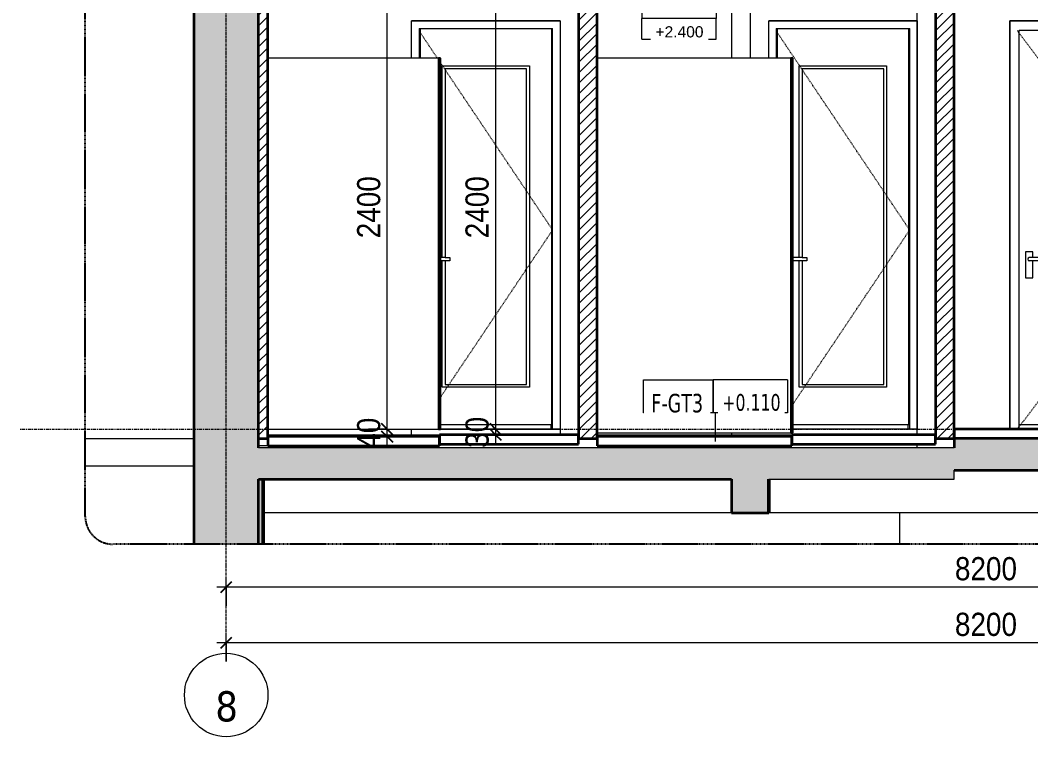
# Model space of a CAD drawing. Header units: millimetres. Extents: x 67190 to 250421, y 542 to 78637.
# Drawn here: x 124165 to 129614, y 542 to 4404 of the extents above; entities that cross this region are included whole.
import ezdxf

# ---------------------------------------------------------------- set-up
doc = ezdxf.new("R2010")
doc.units = ezdxf.units.MM
for name, pattern in [('Centre', [31.75, 6.35, -4.7625, 15.875, -4.7625]), ('Dash', [6, 3, -3]), ('Grid Line', [22.225, 12.7, -3.175, 3.175, -3.175]), ('Hidden', [7.14375, 4.7625, -2.38125])]:
    doc.linetypes.add(name, pattern=pattern)
for name, color, linetype, lineweight in [('0-6', 130, 'Continuous', 5), ('A-ANNO-DIMS', 211, 'Continuous', 9), ('A-ANNO-DIMS-50', 211, 'Continuous', 9), ('A-CLNG-IDEN', 151, 'Continuous', 9), ('A-DETL-GENF', 92, 'Continuous', 18), ('A-DETL-GENF-4', 92, 'Hidden', 25), ('A-DETL-GENF-5', 9, 'Continuous', 18), ('A-DETL-GENF-HDLN-1', 7, 'Dash', 18), ('A-DETL-MEDM', 33, 'Continuous', 35), ('A-DETL-THIN', 151, 'Continuous', 18), ('A-DOOR', 31, 'Continuous', 18), ('A-DOOR-1', 7, 'Continuous', 18), ('A-FLOR-3', 7, 'Continuous', 18), ('A-FLOR-FNSH-1', 250, 'Continuous', 35), ('A-FLOR-IDEN', 11, 'Continuous', 9), ('A-FLOR-LEVL-2', 51, 'Centre', 9), ('A-GLAZ-CURT', 52, 'Continuous', 18), ('A-GLAZ-CURT-1', 50, 'Continuous', 25), ('A-GLAZ-CURT-2', 7, 'Continuous', 18), ('A-WALL', 113, 'Continuous', 18), ('A-WALL-2', 250, 'Continuous', 35), ('A-WALL-3', 7, 'Continuous', 18), ('A-WALL-PATT-1', 9, 'Continuous', 18), ('S-BEAM-1', 71, 'Continuous', 5), ('S-BEAM-2', 7, 'Continuous', 18), ('S-BEAM-3', 90, 'Continuous', 50), ('S-COLS-7', 7, 'Continuous', 18), ('S-GRID-1', 1, 'Grid Line', 9), ('S-GRID-IDEN', 1, 'Continuous', 9)]:
    doc.layers.add(name, color=color, linetype=linetype, lineweight=lineweight)
doc.styles.add('Arial_3', font='arial.ttf', dxfattribs={"height": 60})
doc.styles.add('Tahoma', font='tahoma.ttf', dxfattribs={"width": 0.8, "height": 100})
doc.styles.add('Tahoma_1', font='tahoma.ttf', dxfattribs={"width": 0.8, "height": 90})
doc.styles.add('Tahoma_B', font='tahomabd.ttf', dxfattribs={"height": 162.5})
doc.styles.add('UTM Avo', font='', dxfattribs={"width": 0.9, "height": 125})
doc.styles.get('UTM Avo').set_extended_font_data('UTM Avo')
doc.dimstyles.new('1_Dim_chi_tiet_2_5', dxfattribs={"dimscale": 304.8, "dimtxt": 124.912619, "dimasz": 0.19685, "dimexe": 0.164042, "dimexo": 0.0625, "dimgap": 0.016404, "dimtad": 1, "dimdec": 0, "dimrnd": 5, "dimzin": 0, "dimdsep": 46, "dimtxsty": 'UTM Avo', "dimblk1": 'OBLIQUE', "dimblk2": 'OBLIQUE', "dimsah": 1, "dimcen": 0.09, "dimdle": 0.164042, "dimazin": 0, "dimtfac": 1, "dimtdec": 4, "dimtix": 1, "dimtmove": 0, "dimatfit": 3, "dimfxl": 0.328084, "dimfxlon": 1, "dimtvp": 1, "dimtolj": 1, "dimtzin": 0, "dimarcsym": 2})
pattern_1 = [(45, (-74162.38, 15875), (-28.28427, 28.28427), [])]

# ---------------------------------------------------------------- blocks, each defined once
blk = doc.blocks.new('NCV_TKTC_KET CAU_rvt-5-TKCS_CĂN HỘ LOẠI 5 - MẶT CẮT 4')
at = {"layer": 'S-BEAM-1'}
blk.add_hatch(color=256, dxfattribs=at).paths.add_polyline_path([(-77152.6, 1580), (-77152.6, 1930), (-77177.6, 1930), (-77177.6, 1580)])
at = {"layer": 'A-FLOR-FNSH-1'}
blk.add_line((-73427.6, 2150), (-73427.6, 2100), dxfattribs=at)
at = {"layer": 'S-BEAM-2'}
for p, q in [((-77527.6, 2150), (-77527.6, 2000)), ((-74627.7, 1750), (-74627.7, 1930)), ((-74627.7, 1750), (-77152.6, 1750)), ((-69377.6, 1750), (-74427.5, 1750))]:
    blk.add_line(p, q, dxfattribs=at)
at = {"layer": 'S-BEAM-3'}
for p, q in [((-77152.6, 1580), (-77152.6, 1930)), ((-74427.5, 1750), (-74427.5, 1930))]:
    blk.add_line(p, q, dxfattribs=at)
blk = doc.blocks.new('DOOR_CW_01 CANH MO-PANEL KINH - DIG_02-800x2200-CỬA NHÔM KÍNH-V93-TKCS_CĂN HỘ LOẠI 5 - MẶT CẮT 4')
at = {"layer": 'A-DETL-GENF-HDLN-1'}
for p, q in [((-73667.6, 3273.5), (-74387.6, 4347)), ((-74297.6, 2334.2), (-73667.6, 3273.5))]:
    blk.add_line(p, q, dxfattribs=at)
at = {"layer": 'A-DOOR-1'}
for p, q in [((-73627.6, 4400), (-74427.6, 4400)), ((-74427.6, 4200), (-74427.6, 4400)), ((-74387.6, 4360), (-74387.6, 4200)), ((-74387.6, 4360), (-73667.6, 4360)), ((-73667.6, 2200), (-73667.6, 4360)), ((-73627.6, 4400), (-73627.6, 2200)), ((-73672.6, 4358), (-74382.6, 4358)), ((-74382.6, 4358), (-74382.6, 4200)), ((-73672.6, 2226), (-73672.6, 4358)), ((-74262.6, 3124.5), (-74262.6, 4158)), ((-74262.6, 4158), (-73792.6, 4158)), ((-74247.6, 4143), (-74247.6, 3124.5)), ((-73807.6, 4143), (-74247.6, 4143)), ((-73807.6, 2441), (-73807.6, 4143)), ((-73792.6, 4158), (-73792.6, 2426)), ((-74247.6, 3124.5), (-74297.6, 3124.5)), ((-74247.6, 3107.5), (-74297.6, 3107.5)), ((-74262.6, 2426), (-74262.6, 3107.5)), ((-74247.6, 3124.5), (-74221.8, 3124.5)), ((-74247.6, 3107.5), (-74247.6, 2441)), ((-74221.8, 3107.5), (-74247.6, 3107.5)), ((-74221.8, 3124.5), (-74221.8, 3107.5)), ((-73792.6, 2426), (-74262.6, 2426)), ((-74247.6, 2441), (-73807.6, 2441)), ((-74297.6, 2226), (-73672.6, 2226)), ((-73677.6, 2226), (-73677.6, 2200)), ((-73627.6, 2200), (-73667.6, 2200))]:
    blk.add_line(p, q, dxfattribs=at)
blk = doc.blocks.new('DOOR_CW_01 CANH MO-PANEL KINH - DIG_02-800x2200-CỬA NHÔM KÍNH-V94-TKCS_CĂN HỘ LOẠI 5 - MẶT CẮT 4')
at = {"layer": 'A-DETL-GENF-HDLN-1'}
for p, q in [((-76214, 4200), (-76312.6, 4347)), ((-75592.6, 3273.5), (-76197.6, 4175.5)), ((-76197.6, 2371.5), (-75592.6, 3273.5))]:
    blk.add_line(p, q, dxfattribs=at)
at = {"layer": 'A-DOOR-1'}
for p, q in [((-75552.6, 4400), (-76352.6, 4400)), ((-76352.6, 4200), (-76352.6, 4400)), ((-76312.6, 4360), (-76312.6, 4200)), ((-76312.6, 4360), (-75592.6, 4360)), ((-75592.6, 2200), (-75592.6, 4360)), ((-75552.6, 4400), (-75552.6, 2200)), ((-75597.6, 4358), (-76307.6, 4358)), ((-76307.6, 4358), (-76307.6, 4200)), ((-75597.6, 2226), (-75597.6, 4358)), ((-76187.6, 3124.5), (-76187.6, 4158)), ((-76187.6, 4158), (-75717.6, 4158)), ((-76172.6, 4143), (-76172.6, 3124.5)), ((-75732.6, 4143), (-76172.6, 4143)), ((-75732.6, 2441), (-75732.6, 4143)), ((-75717.6, 4158), (-75717.6, 2426)), ((-76172.6, 3124.5), (-76197.6, 3124.5)), ((-76172.6, 3107.5), (-76197.6, 3107.5)), ((-76187.6, 2426), (-76187.6, 3107.5)), ((-76172.6, 3124.5), (-76146.8, 3124.5)), ((-76172.6, 3107.5), (-76172.6, 2441)), ((-76146.8, 3107.5), (-76172.6, 3107.5)), ((-76146.8, 3124.5), (-76146.8, 3107.5)), ((-75717.6, 2426), (-76187.6, 2426)), ((-76172.6, 2441), (-75732.6, 2441)), ((-76197.6, 2226), (-75597.6, 2226)), ((-75602.6, 2226), (-75602.6, 2200)), ((-75552.6, 2200), (-75592.6, 2200))]:
    blk.add_line(p, q, dxfattribs=at)
blk = doc.blocks.new('System Panel - Glazed-V95-TKCS_CĂN HỘ LOẠI 5 - MẶT CẮT 4')
at = {"layer": 'A-GLAZ-CURT-2'}
for p, q in [((-76704.6, 4200), (-77127.6, 4200)), ((-77127.6, 2200), (-76704.6, 2200))]:
    blk.add_line(p, q, dxfattribs=at)
blk = doc.blocks.new('System Panel - Glazed-V96-TKCS_CĂN HỘ LOẠI 5 - MẶT CẮT 4')
at = {"layer": 'A-GLAZ-CURT-1'}
for p, q in [((-76197.564287, 4200), (-76207.564287, 4200)), ((-76207.564287, 4200), (-76207.564287, 2200)), ((-76197.564287, 2200), (-76197.564287, 4200)), ((-76207.564287, 2200), (-76197.564287, 2200))]:
    blk.add_line(p, q, dxfattribs=at)
blk = doc.blocks.new('System Panel - Glazed-V97-TKCS_CĂN HỘ LOẠI 5 - MẶT CẮT 4')
at = {"layer": 'A-GLAZ-CURT-2'}
for p, q in [((-76207.6, 4200), (-76704.6, 4200)), ((-76704.6, 2200), (-76207.6, 2200))]:
    blk.add_line(p, q, dxfattribs=at)
blk = doc.blocks.new('System Panel - Glazed-V98-TKCS_CĂN HỘ LOẠI 5 - MẶT CẮT 4')
at = {"layer": 'A-GLAZ-CURT-2'}
for p, q in [((-74804.6, 4200), (-75352.6, 4200)), ((-75352.6, 2180), (-74804.6, 2180))]:
    blk.add_line(p, q, dxfattribs=at)
blk = doc.blocks.new('System Panel - Glazed-V99-TKCS_CĂN HỘ LOẠI 5 - MẶT CẮT 4')
at = {"layer": 'A-GLAZ-CURT-1'}
for p, q in [((-74297.564287, 4200), (-74307.564287, 4200)), ((-74307.564287, 4200), (-74307.564287, 2180)), ((-74297.564287, 2180), (-74297.564287, 4200)), ((-74307.564287, 2180), (-74297.564287, 2180))]:
    blk.add_line(p, q, dxfattribs=at)
blk = doc.blocks.new('System Panel - Glazed-V100-TKCS_CĂN HỘ LOẠI 5 - MẶT CẮT 4')
at = {"layer": 'A-GLAZ-CURT-2'}
for p, q in [((-74307.6, 4200), (-74804.6, 4200)), ((-74804.6, 2180), (-74307.6, 2180))]:
    blk.add_line(p, q, dxfattribs=at)
blk = doc.blocks.new('DOOR_CW_01 CANH MO-PANEL KINH - DIW_01-900x2200-CỬA GỖ VÂN LAMINATE-V101-TKCS_CĂN HỘ LOẠI 5 - MẶT CẮT 4')
at = {"layer": 'A-DETL-GENF-HDLN-1'}
for p, q in [((-72267.6, 3273.5), (-73087.6, 4347)), ((-73087.6, 2200), (-72267.6, 3273.5))]:
    blk.add_line(p, q, dxfattribs=at)
at = {"layer": 'A-DOOR-1'}
for p, q in [((-72227.6, 4400), (-73127.6, 4400)), ((-73127.6, 4400), (-73127.6, 2200)), ((-72227.6, 2200), (-72227.6, 4400)), ((-73077.6, 2200), (-73077.6, 4350)), ((-73077.6, 4350), (-72277.6, 4350)), ((-72277.6, 4350), (-72277.6, 2200)), ((-72962.6, 3124.5), (-72962.6, 4158)), ((-72962.6, 4158), (-72392.6, 4158)), ((-72407.6, 4143), (-72947.6, 4143)), ((-72947.6, 4143), (-72947.6, 3124.5)), ((-72407.6, 2441), (-72407.6, 4143)), ((-72392.6, 4158), (-72392.6, 2426)), ((-73002.8, 3156), (-73042.3, 3156)), ((-73042.3, 3156), (-73042.3, 3016)), ((-72947.6, 3124.5), (-73022.6, 3124.5)), ((-72947.6, 3107.5), (-73022.6, 3107.5)), ((-73002.8, 3124.5), (-73002.8, 3156)), ((-73002.8, 3016), (-73002.8, 3107.5)), ((-72962.6, 2426), (-72962.6, 3107.5)), ((-72947.6, 3124.5), (-72921.8, 3124.5)), ((-72947.6, 3107.5), (-72947.6, 2441)), ((-72921.8, 3107.5), (-72947.6, 3107.5)), ((-72921.8, 3124.5), (-72921.8, 3107.5)), ((-73042.3, 3016), (-73002.8, 3016)), ((-72392.6, 2426), (-72962.6, 2426)), ((-72947.6, 2441), (-72407.6, 2441)), ((-73077.6, 2226), (-72277.6, 2226))]:
    blk.add_line(p, q, dxfattribs=at)
for start, end in [(90, 180), (180, 270)]:
    blk.add_arc((-73022.6, 3116), 8.5, start, end, dxfattribs=at)
blk = doc.blocks.new('NCV_TKTC_TANG 1_rvt-3-TKCS_CĂN HỘ LOẠI 5 - MẶT CẮT 4')
at = {"layer": 'A-WALL-PATT-1'}
h = blk.add_hatch(dxfattribs=at)
h.set_pattern_fill('FP_13', color=256, style=0, pattern_type=2)
h.set_pattern_definition(pattern_1)
h.paths.add_polyline_path([(-77152.6, 2150), (-77127.6, 2150), (-77127.6, 5330), (-77177.6, 5330), (-77177.6, 2150)])
h = blk.add_hatch(dxfattribs=at)
h.set_pattern_fill('FP_13', color=256, style=0, pattern_type=2)
h.set_pattern_definition(pattern_1)
h.paths.add_polyline_path([(-75352.6, 2150), (-75352.6, 5330), (-75452.6, 5330), (-75452.6, 2150)])
h = blk.add_hatch(dxfattribs=at)
h.set_pattern_fill('FP_13', color=256, style=0, pattern_type=2)
h.set_pattern_definition(pattern_1)
h.paths.add_polyline_path([(-73427.6, 2150), (-73427.6, 2150), (-73427.7, 5330), (-73527.6, 5330), (-73527.6, 2150)])
at = {"layer": 'A-FLOR-3'}
for p, q in [((-76352.6, 2170), (-76352.6, 2200)), ((-76197.6, 2200), (-75552.6, 2200)), ((-75552.6, 2200), (-75552.6, 2170)), ((-77127.6, 2170), (-76702.6, 2170)), ((-76702.6, 2170), (-76702.6, 2160)), ((-76702.6, 2170), (-76202.6, 2170)), ((-75352.6, 2170), (-74802.6, 2170)), ((-74802.6, 2170), (-74802.6, 2160)), ((-74802.6, 2170), (-74302.6, 2170)), ((-77127.6, 2110), (-77177.6, 2110))]:
    blk.add_line(p, q, dxfattribs=at)
at = {"layer": 'A-FLOR-FNSH-1'}
for p, q in [((-69377.6, 2200), (-73427.6, 2200)), ((-73427.6, 2200), (-73427.6, 2150)), ((-76202.6, 2160), (-77127.6, 2160)), ((-77127.6, 2160), (-77127.6, 2110)), ((-75452.6, 2170), (-76202.6, 2170)), ((-76202.6, 2170), (-76202.6, 2120)), ((-76202.6, 2110), (-76202.6, 2160)), ((-75452.6, 2120), (-75452.6, 2170)), ((-74302.6, 2160), (-75352.6, 2160)), ((-75352.6, 2160), (-75352.6, 2110)), ((-73527.6, 2170), (-74302.6, 2170)), ((-74302.6, 2170), (-74302.6, 2120)), ((-74302.6, 2110), (-74302.6, 2160)), ((-73527.6, 2120), (-73527.6, 2170)), ((-77127.6, 2110), (-76202.6, 2110)), ((-76202.6, 2120), (-75452.6, 2120)), ((-75352.6, 2110), (-74302.6, 2110)), ((-74302.6, 2120), (-73527.6, 2120))]:
    blk.add_line(p, q, dxfattribs=at)
at = {"layer": 'A-WALL-2'}
for p, q in [((-73427.6, 2150), (-73427.6, 5380)), ((-77127.6, 2150), (-77127.6, 5330)), ((-75452.6, 5330), (-75452.6, 2150)), ((-75352.6, 2150), (-75352.6, 5330)), ((-73527.6, 5330), (-73527.6, 2150)), ((-77177.6, 2150), (-77127.6, 2150)), ((-75452.6, 2150), (-75352.6, 2150)), ((-73527.6, 2150), (-73427.6, 2150))]:
    blk.add_line(p, q, dxfattribs=at)
at = {"layer": 'A-WALL-3'}
for p, q in [((-74627.6, 4600), (-74627.6, 4200)), ((-76352.6, 4200), (-76352.6, 4400)), ((-76352.6, 4400), (-75552.6, 4400)), ((-75552.6, 4400), (-75552.6, 2200)), ((-74427.6, 4200), (-74427.6, 4400)), ((-74427.6, 4400), (-73627.6, 4400)), ((-73627.6, 4400), (-73627.6, 2200)), ((-73127.6, 2300), (-73127.6, 4400)), ((-73127.6, 4400), (-72227.6, 4400)), ((-73127.6, 2200), (-73127.6, 2300)), ((-75552.6, 2200), (-76197.6, 2200)), ((-74627.6, 2180), (-74627.6, 2170)), ((-73627.6, 2200), (-74297.6, 2200))]:
    blk.add_line(p, q, dxfattribs=at)
at = {"layer": 'S-COLS-7'}
for p, q in [((-73627.6, 2170), (-73627.6, 4600)), ((-73627.6, 2100), (-73627.6, 2120))]:
    blk.add_line(p, q, dxfattribs=at)
at = {"layer": 'A-DOOR'}
for name in ['DOOR_CW_01 CANH MO-PANEL KINH - DIG_02-800x2200-CỬA NHÔM KÍNH-V94-TKCS_CĂN HỘ LOẠI 5 - MẶT CẮT 4', 'DOOR_CW_01 CANH MO-PANEL KINH - DIG_02-800x2200-CỬA NHÔM KÍNH-V93-TKCS_CĂN HỘ LOẠI 5 - MẶT CẮT 4', 'DOOR_CW_01 CANH MO-PANEL KINH - DIW_01-900x2200-CỬA GỖ VÂN LAMINATE-V101-TKCS_CĂN HỘ LOẠI 5 - MẶT CẮT 4']:
    blk.add_blockref(name, (0, 0), dxfattribs=at)
at = {"layer": 'A-GLAZ-CURT'}
for name in ['System Panel - Glazed-V95-TKCS_CĂN HỘ LOẠI 5 - MẶT CẮT 4', 'System Panel - Glazed-V97-TKCS_CĂN HỘ LOẠI 5 - MẶT CẮT 4', 'System Panel - Glazed-V96-TKCS_CĂN HỘ LOẠI 5 - MẶT CẮT 4', 'System Panel - Glazed-V98-TKCS_CĂN HỘ LOẠI 5 - MẶT CẮT 4', 'System Panel - Glazed-V100-TKCS_CĂN HỘ LOẠI 5 - MẶT CẮT 4', 'System Panel - Glazed-V99-TKCS_CĂN HỘ LOẠI 5 - MẶT CẮT 4']:
    blk.add_blockref(name, (0, 0), dxfattribs=at)
blk = doc.blocks.new('BORDER VIEW - BORDER VIEW-2590861-TKCS_CĂN HỘ LOẠI 5 - MẶT CẮT 4')
at = {"layer": 'A-DETL-GENF-4'}
for p, q in [((-78112.6, 1730), (-78112.6, 5829.3)), ((-68568.8, 1580), (-77962.6, 1580))]:
    blk.add_line(p, q, dxfattribs=at)
blk.add_arc((-77962.6, 1730), 150, 180, 270, dxfattribs=at)
blk = doc.blocks.new('Grid - M_Grid Head - Circle-353313-TKCS_CĂN HỘ LOẠI 5 - MẶT CẮT 4')
at = {"layer": 'S-GRID-IDEN'}
blk.add_circle((-69152.6, 767.2), 225, dxfattribs=at)
blk = doc.blocks.new('DIMBLOCK83-TKCS_CĂN HỘ LOẠI 5 - MẶT CẮT 4')
at = {"layer": 'A-ANNO-DIMS-50'}
for p, q in [((125275.7, 1248.3), (125275.7, 1398.3)), ((133475.7, 1248.3), (133475.7, 1398.3)), ((133525.7, 1348.3), (125225.7, 1348.3)), ((125275.7, 1348.3), (125275.7, 1248.3)), ((133475.7, 1348.3), (133475.7, 1248.3))]:
    blk.add_line(p, q, dxfattribs=at)
at = {"layer": 'A-ANNO-DIMS-50', "lineweight": 25}
for p, q in [((125275.7, 1348.3), (125305.7, 1378.3)), ((133475.7, 1348.3), (133505.7, 1378.3)), ((125275.7, 1348.3), (125245.7, 1318.3)), ((133475.7, 1348.3), (133445.7, 1318.3))]:
    blk.add_line(p, q, dxfattribs=at)
at = {"layer": 'A-ANNO-DIMS-50', "color": 0, "insert": (129204.5, 1510.6), "char_height": 125, "width": 410.824, "attachment_point": 1, "line_spacing_factor": 1.110334, "style": 'UTM Avo'}
blk.add_mtext('8200', dxfattribs=at)
blk = doc.blocks.new('_Oblique')
at = {"color": 0, "linetype": 'ByBlock', "lineweight": -2}
blk.add_line((-0.5, -0.5), (0.5, 0.5), dxfattribs=at)
blk = doc.blocks.new('DIMBLOCK84-TKCS_CĂN HỘ LOẠI 5 - MẶT CẮT 4')
at = {"layer": 'A-ANNO-DIMS-50'}
for p, q in [((125275.7, 948.3), (125275.7, 1098.3)), ((133475.7, 948.3), (133475.7, 1098.3)), ((133525.7, 1048.3), (125225.7, 1048.3)), ((125275.7, 1048.3), (125275.7, 948.3)), ((133475.7, 1048.3), (133475.7, 948.3))]:
    blk.add_line(p, q, dxfattribs=at)
at = {"layer": 'A-ANNO-DIMS-50', "lineweight": 25}
for p, q in [((125275.7, 1048.3), (125245.7, 1018.3)), ((125275.7, 1048.3), (125305.7, 1078.3)), ((133475.7, 1048.3), (133445.7, 1018.3)), ((133475.7, 1048.3), (133505.7, 1078.3))]:
    blk.add_line(p, q, dxfattribs=at)
at = {"layer": 'A-ANNO-DIMS-50', "color": 0, "insert": (129204.5, 1210.6), "char_height": 125, "width": 410.824, "attachment_point": 1, "line_spacing_factor": 1.110334, "style": 'UTM Avo'}
blk.add_mtext('8200', dxfattribs=at)
blk = doc.blocks.new('DIMBLOCK86-TKCS_CĂN HỘ LOẠI 5 - MẶT CẮT 4')
at = {"layer": 'A-ANNO-DIMS-50'}
for p, q in [((126043.6, 2200), (126193.6, 2200)), ((126143.6, 2200), (126043.6, 2200)), ((126143.6, 2110), (126143.6, 2200)), ((126243.6, 2160), (126093.6, 2160)), ((126143.6, 2160), (126243.6, 2160))]:
    blk.add_line(p, q, dxfattribs=at)
at = {"layer": 'A-ANNO-DIMS-50', "lineweight": 25}
for p, q in [((126143.6, 2200), (126113.6, 2230)), ((126143.6, 2160), (126113.6, 2190)), ((126143.6, 2200), (126173.6, 2170)), ((126143.6, 2160), (126173.6, 2130))]:
    blk.add_line(p, q, dxfattribs=at)
at = {"layer": 'A-ANNO-DIMS-50', "color": 0, "insert": (125981.2, 2094.4), "char_height": 125, "width": 205.412, "attachment_point": 1, "rotation": 90, "line_spacing_factor": 1.110334, "style": 'UTM Avo'}
blk.add_mtext('40', dxfattribs=at)
blk = doc.blocks.new('DIMBLOCK87-TKCS_CĂN HỘ LOẠI 5 - MẶT CẮT 4')
at = {"layer": 'A-ANNO-DIMS-50'}
for p, q in [((126143.6, 2200), (126143.6, 4650)), ((126243.6, 4600), (126093.6, 4600)), ((126143.6, 4600), (126243.6, 4600)), ((126043.6, 2200), (126193.6, 2200)), ((126143.6, 2200), (126043.6, 2200))]:
    blk.add_line(p, q, dxfattribs=at)
at = {"layer": 'A-ANNO-DIMS-50', "lineweight": 25}
for p, q in [((126143.6, 4600), (126113.6, 4630)), ((126143.6, 4600), (126173.6, 4570)), ((126143.6, 2200), (126113.6, 2230)), ((126143.6, 2200), (126173.6, 2170))]:
    blk.add_line(p, q, dxfattribs=at)
at = {"layer": 'A-ANNO-DIMS-50', "color": 0, "insert": (125981.2, 3228.8), "char_height": 125, "width": 410.824, "attachment_point": 1, "rotation": 90, "line_spacing_factor": 1.110334, "style": 'UTM Avo'}
blk.add_mtext('2400', dxfattribs=at)
blk = doc.blocks.new('DIMBLOCK88-TKCS_CĂN HỘ LOẠI 5 - MẶT CẮT 4')
at = {"layer": 'A-ANNO-DIMS-50'}
for p, q in [((126728, 4650), (126728, 2200)), ((126828, 4600), (126678, 4600)), ((126728, 4600), (126828, 4600)), ((126828, 2200), (126678, 2200)), ((126728, 2200), (126828, 2200))]:
    blk.add_line(p, q, dxfattribs=at)
at = {"layer": 'A-ANNO-DIMS-50', "lineweight": 25}
for p, q in [((126728, 4600), (126698, 4630)), ((126728, 4600), (126758, 4570)), ((126728, 2200), (126698, 2230)), ((126728, 2200), (126758, 2170))]:
    blk.add_line(p, q, dxfattribs=at)
at = {"layer": 'A-ANNO-DIMS-50', "color": 0, "insert": (126565.6, 3228.8), "char_height": 125, "width": 410.824, "attachment_point": 1, "rotation": 90, "line_spacing_factor": 1.110334, "style": 'UTM Avo'}
blk.add_mtext('2400', dxfattribs=at)
blk = doc.blocks.new('DIMBLOCK89-TKCS_CĂN HỘ LOẠI 5 - MẶT CẮT 4')
at = {"layer": 'A-ANNO-DIMS-50'}
for p, q in [((126828, 2200), (126678, 2200)), ((126728, 2200), (126728, 2120)), ((126728, 2200), (126828, 2200)), ((126828, 2170), (126678, 2170)), ((126728, 2170), (126828, 2170))]:
    blk.add_line(p, q, dxfattribs=at)
at = {"layer": 'A-ANNO-DIMS-50', "lineweight": 25}
for p, q in [((126728, 2200), (126698, 2230)), ((126728, 2170), (126698, 2200)), ((126728, 2200), (126758, 2170)), ((126728, 2170), (126758, 2140))]:
    blk.add_line(p, q, dxfattribs=at)
at = {"layer": 'A-ANNO-DIMS-50', "color": 0, "insert": (126565.6, 2099.4), "char_height": 125, "width": 205.412, "attachment_point": 1, "rotation": 90, "line_spacing_factor": 1.110334, "style": 'UTM Avo'}
blk.add_mtext('30', dxfattribs=at)
blk = doc.blocks.new('M_Ceiling Tag w Height - M_Ceiling Tag w Height-4076435-TKCS_CĂN HỘ LOẠI 5 - MẶT CẮT 4')
at = {"layer": 'A-CLNG-IDEN'}
for p, q in [((-72902.5, 4635.4), (-72902.5, 4524.2)), ((-72902.5, 4635.4), (-72501.3, 4635.4)), ((-72501.3, 4635.4), (-72501.3, 4524.2)), ((-72902.5, 4412.8), (-72902.5, 4524.2)), ((-72501.3, 4524.2), (-72902.5, 4524.2)), ((-72501.3, 4412.8), (-72501.3, 4524.2)), ((-72902.5, 4412.8), (-72501.3, 4412.8))]:
    blk.add_line(p, q, dxfattribs=at)
blk = doc.blocks.new('TAG SAN - TTG - TAG FFL-4075299-TKCS_CĂN HỘ LOẠI 5 - MẶT CẮT 4')
at = {"layer": 'A-FLOR-IDEN'}
for p, q in [((-71515.9, 2362.4), (-71515.9, 2541.2)), ((-71515.9, 2541.2), (-71139.9, 2541.2)), ((-71139.9, 2541.2), (-71139.9, 2362.4)), ((-70739.9, 2541.2), (-71139.9, 2541.2)), ((-71139.9, 2362.4), (-71139.9, 2541.2)), ((-70739.9, 2541.2), (-70739.9, 2362.4)), ((-71139.9, 2362.4), (-71515.9, 2362.4)), ((-70739.9, 2362.4), (-71139.9, 2362.4))]:
    blk.add_line(p, q, dxfattribs=at)

msp = doc.modelspace()

# ---------------------------------------------------------------- hatches: boundary and pattern name
at = {"layer": 'A-DETL-GENF-5'}
h = msp.add_hatch(dxfattribs=at)
h.set_pattern_fill('FP_12', color=256, style=0, pattern_type=2)
h.set_pattern_definition([(50, (128465.85, 15875), (364.368, -31.8783), [38.1, -419.1]), (355, (128465.85, 15875), (-70.486, 382.113), [30.48, -335.28]), (100.451, (128496.2, 15872.34), (293.885, 350.233), [32.38, -356.18]), (46.184, (128465.85, 15976.6), (542.158, -84.086), [57.15, -628.65]), (96.636, (128511.03, 15969.6), (474.805, 494.855), [48.57, -534.27]), (351.184, (128465.85, 15976.6), (474.81, 494.85), [45.72, -502.92]), (21, (128516.65, 15951.2), (303.2285, -204.5305), [38.1, -419.1]), (326, (128516.65, 15951.2), (123.604, 368.376), [30.48, -335.28]), (71.451, (128541.92, 15934.16), (426.834, 163.843), [32.38, -356.18]), (37.5, (128465.85, 15875), (6.1766, 169.1102), [3.353, -327.863, 3.353, -337.007, -336.55]), (37.5, (128465.85, 15875), (6.1766, 169.1102), [-671.576, 3.353, -333.197]), (7.5, (128465.85, 15875), (133.6389, 200.3615), [3.353, -190.703, 3.353, -320.243, -128.27]), (7.5, (128465.85, 15875), (133.6389, 200.3615), [-517.652, 3.353, -124.917]), (327.5, (128352.57, 15875), (271.1818, -11.4584), [3.353, -123.647, 3.353, -392.887, -525.78]), (327.5, (128352.57, 15875), (271.1818, -11.4584), [-523.24, 3.353, -522.427]), (317.5, (128301.77, 15875), (296.2585, 50.853), [3.353, -161.747, 3.353, -259.791, -373.38]), (317.5, (128301.77, 15875), (296.2585, 50.853), [-428.244, 3.353, -370.027]), (45, (128465.85, 15875), (-125.7236, 125.7236), []), (45, (128465.85, 16065.5), (-125.7236, 125.7236), [])])
h.paths.add_polyline_path([(133665.8, 1580), (133700.7, 1580), (133700.7, 1980), (134209.5, 1980), (134209.5, 2150), (133700.7, 2150), (133700.7, 5350), (134209.5, 5350), (134209.5, 5550), (133650.7, 5550), (133650.7, 5979.3), (133300.7, 5979.3), (133300.7, 5550), (129200.7, 5550), (129200.6, 5500), (125450.7, 5500), (125450.7, 5979.3), (125100.7, 5979.3), (125100.7, 1580), (125450.7, 1580), (125450.7, 1930), (128000.7, 1930), (128000.8, 1750), (128200.7, 1750), (128200.7, 1930), (129200.6, 1930), (129200.7, 1980), (133250.7, 1980), (133250.7, 1580), (133282.1, 1580)])
h.paths.add_polyline_path([(129200.6, 2100), (125450.7, 2100), (125450.7, 5330), (128000.7, 5330), (128000.8, 5150), (128200.7, 5150), (128200.7, 5330), (129200.6, 5330), (129200.7, 5380), (133250.7, 5380), (133250.7, 2150), (129200.7, 2150), (129200.7, 2100)])

# ---------------------------------------------------------------- linework, layer by layer
at = {"layer": 'A-DETL-MEDM'}
for p, q in [((125100.7, 5979.3), (125100.7, 1580)), ((125450.7, 2100), (125450.7, 5330)), ((133250.7, 2150), (129200.7, 2150)), ((129200.6, 1980), (133250.7, 1980)), ((125450.7, 1580), (125450.7, 1930)), ((125450.7, 1930), (128000.7, 1930)), ((128000.7, 1930), (128000.7, 1750)), ((128200.7, 1750), (128200.7, 1930)), ((128000.7, 1750), (128200.7, 1750))]:
    msp.add_line(p, q, dxfattribs=at)
at = {"layer": 'A-DETL-THIN'}
for p, q in [((129200.7, 2150), (129200.7, 2100)), ((129200.7, 2100), (125450.7, 2100)), ((129200.6, 1930), (129200.6, 1980)), ((128200.7, 1930), (129200.6, 1930))]:
    msp.add_line(p, q, dxfattribs=at)
at = {"layer": 'A-FLOR-IDEN'}
msp.add_line((127913.6, 2134.5), (127913.6, 2287.7), dxfattribs=at)
at = {"layer": 'A-FLOR-LEVL-2'}
msp.add_line((124165.1, 2200), (134784.5, 2200), dxfattribs=at)
at = {"layer": 'A-WALL'}
for p, q in [((128100.7, 4600), (128100.7, 4200)), ((124515.7, 2150), (125100.7, 2150)), ((125100.7, 2000), (124515.7, 2000)), ((128905.7, 1750), (128905.7, 1580))]:
    msp.add_line(p, q, dxfattribs=at)
at = {"layer": 'S-GRID-1'}
for p, q in [((125275.7, 2242.2), (125275.7, 5324.3)), ((125275.7, 992.2), (125275.7, 2242.2))]:
    msp.add_line(p, q, dxfattribs=at)

# ---------------------------------------------------------------- block references
at = {"layer": '0-6'}
for name in ['NCV_TKTC_KET CAU_rvt-5-TKCS_CĂN HỘ LOẠI 5 - MẶT CẮT 4', 'NCV_TKTC_TANG 1_rvt-3-TKCS_CĂN HỘ LOẠI 5 - MẶT CẮT 4']:
    msp.add_blockref(name, (202628.2, 0), dxfattribs=at)
at = {"layer": 'A-CLNG-IDEN'}
msp.add_blockref('M_Ceiling Tag w Height - M_Ceiling Tag w Height-4076435-TKCS_CĂN HỘ LOẠI 5 - MẶT CẮT 4', (200418.5, -111.3), dxfattribs=at)
at = {"layer": 'A-DETL-GENF'}
msp.add_blockref('BORDER VIEW - BORDER VIEW-2590861-TKCS_CĂN HỘ LOẠI 5 - MẶT CẮT 4', (202628.2, 0), dxfattribs=at)
at = {"layer": 'A-FLOR-IDEN'}
msp.add_blockref('TAG SAN - TTG - TAG FFL-4075299-TKCS_CĂN HỘ LOẠI 5 - MẶT CẮT 4', (199041.5, -74.7), dxfattribs=at)
at = {"layer": 'S-GRID-IDEN'}
msp.add_blockref('Grid - M_Grid Head - Circle-353313-TKCS_CĂN HỘ LOẠI 5 - MẶT CẮT 4', (194428.2, 0), dxfattribs=at)

# ---------------------------------------------------------------- dimensions: what is measured, and where the dimension line sits
at = {"layer": 'A-ANNO-DIMS'}
for base, p1, p2, override, picture, middle in [((126143.6, 4600), (126043.6, 2200), (126243.6, 4600), {"dimpost": '<>', "dimfxl": 2408.318916}, 'DIMBLOCK87-TKCS_CĂN HỘ LOẠI 5 - MẶT CẮT 4', (126073.9, 3400)), ((126728, 2200), (126828, 4600), (126828, 2200), {"dimpost": '<>', "dimfxl": 2400}, 'DIMBLOCK88-TKCS_CĂN HỘ LOẠI 5 - MẶT CẮT 4', (126658.3, 3400)), ((126143.6, 2200), (126243.6, 2160), (126043.6, 2200), {"dimpost": '<>', "dimfxl": 203.960781}, 'DIMBLOCK86-TKCS_CĂN HỘ LOẠI 5 - MẶT CẮT 4', (126073.9, 2180)), ((126728, 2170), (126828, 2200), (126828, 2170), {"dimpost": '<>', "dimfxl": 30}, 'DIMBLOCK89-TKCS_CĂN HỘ LOẠI 5 - MẶT CẮT 4', (126658.3, 2185))]:
    dim = msp.add_linear_dim(base=base, p1=p1, p2=p2, angle=90, dimstyle='1_Dim_chi_tiet_2_5', override=override, dxfattribs=at)
    dim.commit()
    dim.dimension.update_dxf_attribs({"geometry": picture, "text_midpoint": middle})
for base, p1, p2, picture, middle in [((125275.7, 1348.3), (133475.7, 1248.3), (125275.7, 1248.3), 'DIMBLOCK83-TKCS_CĂN HỘ LOẠI 5 - MẶT CẮT 4', (129375.7, 1417.9)), ((125275.7, 1048.3), (133475.7, 948.3), (125275.7, 948.3), 'DIMBLOCK84-TKCS_CĂN HỘ LOẠI 5 - MẶT CẮT 4', (129375.7, 1117.9))]:
    dim = msp.add_linear_dim(base=base, p1=p1, p2=p2, dimstyle='1_Dim_chi_tiet_2_5', override={"dimpost": '<>', "dimfxl": 8200}, dxfattribs=at)
    dim.commit()
    dim.dimension.update_dxf_attribs({"geometry": picture, "text_midpoint": middle})

# ---------------------------------------------------------------- next in the draw order: texts
at = {"layer": 'A-CLNG-IDEN', "insert": (127719.6, 4341.2), "char_height": 60, "width": 281, "attachment_point": 5, "line_spacing_factor": 0.936439, "style": 'Arial_3', "bg_fill": 3, "box_fill_scale": 1.25, "bg_fill_color": 256, "bg_fill_true_color": 13158600, "bg_fill_transparency": 0}
msp.add_mtext('\\pt634.9998,1270.0002,1905,2539.9998,3175.0002,3810,4444.9998,5080.0002,5715,6349.9998,6985.0002,7620,8254.9998,8890.0002,9525,10159.9998,10795.0002,11430,12064.9998,12700.0002,13335,13969.9998,14605.0002,15240,15874.9998,16510.0002,17145,17779.9998,18415.0002,19050,19684.9998,20320.0002;+2.400', dxfattribs=at)
at = {"layer": 'A-FLOR-IDEN', "attachment_point": 5, "line_spacing_factor": 0.996129, "bg_fill": 3, "box_fill_scale": 1.25, "bg_fill_color": 256, "bg_fill_true_color": 13158600, "bg_fill_transparency": 0}
for s, insert, char_height, width, style in [('\\pt4,8,12,16,20,24,28,32,36,40,44,48,52,56,60,64,68,72,76,80,84,88,92,96,100,104,108,112,116,120,124,128;F-GT3', (127707.2, 2339.5), 100, 306.8, 'Tahoma'), ('\\pt3.9996,8.0001,11.9997,16.0002,19.9998,24.0003,27.9999,32.0004,36,39.9996,44.0001,47.9997,52.0002,55.9998,60.0003,63.9999,68.0004,72,75.9996,80.0001,83.9997,88.0002,91.9998,96.0003,99.9999,104.0004,108,111.9996,116.0001,119.9997,124.0002,127.9998;+0.110', (128107.4, 2343.6), 90, 314.8, 'Tahoma_1')]:
    msp.add_mtext(s, dxfattribs=dict(at, insert=insert, char_height=char_height, width=width, style=style))
at = {"layer": 'S-GRID-IDEN', "insert": (125278, 704.7), "char_height": 162.5, "width": 145.5, "attachment_point": 5, "line_spacing_factor": 0.996129, "style": 'Tahoma_B', "bg_fill": 3, "box_fill_scale": 1.25, "bg_fill_color": 256, "bg_fill_true_color": 13158600, "bg_fill_transparency": 0}
msp.add_mtext('\\pt634.99962,1269.99925,1905.0005,2540.00013,3174.99975,3809.99937,4445.00062,5080.00025,5714.99987,6349.9995,6985.00075,7620.00037,8255,8889.99962,9524.99925,10160.0005,10795.00013,11429.99975,12064.99938,12700.00063,13335.00025,13969.99988,14604.9995,15240.00075,15875.00038,16510,17144.99963,17779.99925,18415.0005,19050.00013,19684.99975,20319.99938;8', dxfattribs=at)

doc.saveas('drawing.dxf')
